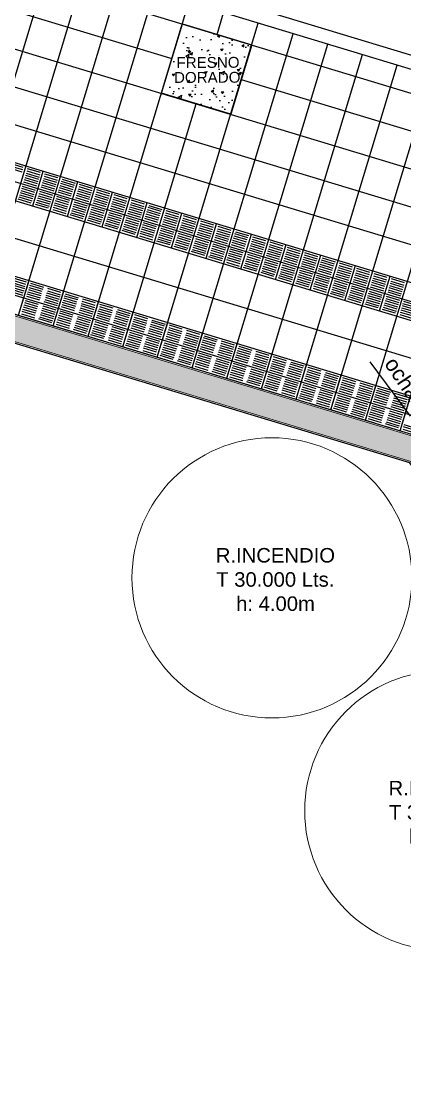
# Model space of a CAD drawing. Header units: inches. Extents: x -309 to 190, y -1585 to -1350.
# Drawn here: x -177.27 to -173.03, y -1391.92 to -1380.19 of the extents above; entities that cross this region are included whole.
import ezdxf
from ezdxf.lldxf.tags import DXFTag

# ---------------------------------------------------------------- set-up
doc = ezdxf.new("R2010")
doc.units = ezdxf.units.IN
doc.header["$MEASUREMENT"] = 0
doc.linetypes.add('CENTER2', pattern=[1.125, 0.75, -0.125, 0.125, -0.125])
doc.linetypes.add('HIDDEN', pattern=[0.375, 0.25, -0.125])
for name, color, linetype in [('02', 9, 'CONTINUOUS'), ('10-TEXTO', 9, 'CONTINUOUS'), ('CIEGOS', 9, 'CONTINUOUS'), ('DET', 9, 'CONTINUOUS'), ('lm', 9, 'HIDDEN'), ('NO VIDENTES', 9, 'CONTINUOUS'), ('PROY', 9, 'HIDDEN2'), ('REVOQUE', 9, 'CONTINUOUS'), ('V2', 9, 'CONTINUOUS')]:
    doc.layers.add(name, color=color, linetype=linetype)
doc.layers.add('cota', color=9, linetype='CONTINUOUS', lineweight=9)
doc.layers.add('MURO 27', color=9, linetype='CONTINUOUS', lineweight=9)
doc.styles.add('ROMANS', font='arial.ttf')
doc.styles.get("Standard").update_dxf_attribs({"font": 'arial.ttf'})
tags = doc.linetypes.add('HIDDEN2', pattern=[0.1875, 0.125, -0.0625]).pattern_tags.tags
tags[6:7] = [DXFTag(74, 4), DXFTag(75, 0), DXFTag(340, '0'), DXFTag(46, 1.0), DXFTag(50, 0.0), DXFTag(44, 0.0), DXFTag(45, 0.0)]
tags[4:5] = [DXFTag(74, 4), DXFTag(75, 0), DXFTag(340, '0'), DXFTag(46, 1.0), DXFTag(50, 0.0), DXFTag(44, 0.0), DXFTag(45, 0.0)]

msp = doc.modelspace()

# ---------------------------------------------------------------- hatches: boundary and pattern name
at = {"layer": 'MURO 27'}
h = msp.add_hatch(color=256, dxfattribs=at)
h.paths.add_polyline_path([(-181.102, -1382.589), (-172.966, -1385.05), (-169.022, -1390.365), (-169.022, -1399.02), (-168.752, -1399.02), (-168.752, -1390.275), (-172.803, -1384.817), (-181.289, -1382.251), (-181.372, -1382.525), (-181.372, -1384.842), (-184.212, -1384.842), (-184.212, -1385.112), (-181.102, -1385.112)])
h.paths.add_polyline_path([(-168.752, -1404.06), (-169.022, -1404.06), (-169.022, -1412.648), (-169.022, -1414.984), (-169.022, -1415.048), (-173.092, -1419.118), (-176.512, -1419.118), (-176.512, -1419.388), (-172.98, -1419.388), (-168.752, -1415.16)])
at = {"layer": 'PROY'}
h = msp.add_hatch(dxfattribs=at)
h.set_pattern_fill('AR-CONC', color=256, scale=0.04, angle=-16.8267, style=0)
h.set_pattern_definition([(33.17326, (-80.37475, -1600.00512), (0.26735397, -0.10707874), [0.03, -0.33]), (338.17326, (-80.37475, -1600.00512), (0.03397317, 0.30406087), [0.024, -0.264]), (83.6247, (-80.35247, -1600.01405), (0.30132713, 0.19698213), [0.02549608, -0.28045684]), (29.35746, (-80.3516, -1599.92855), (0.389453, -0.1869504), [0.045, -0.495]), (79.8089, (-80.31914, -1599.94413), (0.4706522, 0.2647386), [0.0382441, -0.4206855]), (334.35742, (-80.3516, -1599.92855), (0.4706522, 0.2647386), [0.036, -0.396]), (4.17326, (-80.3191, -1599.95927), (0.18192024, -0.22326895), [0.03, -0.33]), (309.17326, (-80.3191, -1599.95927), (0.17712524, 0.2494671), [0.024, -0.264]), (54.6247, (-80.30394, -1599.97788), (0.35904548, 0.02619816), [0.02549608, -0.28045684]), (20.673256, (-80.37475, -1600.00512), (0.04320195, 0.126048325), [0, -0.2608, 0, -0.268, 0, -0.265]), (350.673256, (-80.37475, -1600.00512), (0.14639193, 0.12054871), [0, -0.1528, 0, -0.2548, 0, -0.101]), (310.673256, (-80.46013, -1599.9793), (0.20177496, -0.07044774), [0, -0.1, 0, -0.312, 0, -0.414]), (300.67326, (-80.49842, -1599.96772), (0.234878, -0.0292004), [0, -0.13, 0, -0.2072, 0, -0.294])])
h.paths.add_polyline_path([(-175.489, -1380.223), (-175.721, -1380.988), (-174.955, -1381.22), (-174.723, -1380.454)])

# ---------------------------------------------------------------- linework, layer by layer
at = {"layer": 'CIEGOS'}
for points in [[(-204.005, -1373.688), (-171.821, -1383.422)], [(-204.064, -1374.088), (-172.064, -1383.766)], [(-204.183, -1374.888), (-172.548, -1384.455)]]:
    msp.add_lwpolyline(points, dxfattribs=at)
at = {"layer": 'cota'}
for centre in [(-174.501, -1386.334), (-172.594, -1388.903)]:
    msp.add_circle(centre, 1.545, dxfattribs=at)
at = {"layer": 'DET'}
for points in [[(-203.709, -1371.688), (-170.609, -1381.699)], [(-203.828, -1372.488), (-171.094, -1382.388)], [(-203.888, -1372.888), (-171.336, -1382.733)], [(-203.946, -1373.288), (-171.579, -1383.077)], [(-204.035, -1373.888), (-171.942, -1383.594)], [(-204.124, -1374.488), (-172.306, -1384.111)], [(-204.212, -1375.088), (-172.68, -1384.624)], [(-179.817, -1379.332), (-175.605, -1380.606)], [(-178.063, -1383.205), (-176.948, -1379.52)], [(-177.68, -1383.321), (-176.565, -1379.636)], [(-177.297, -1383.437), (-176.183, -1379.752)], [(-176.914, -1383.553), (-175.8, -1379.868)], [(-176.531, -1383.669), (-175.417, -1379.983)], [(-175.106, -1380.339), (-175.034, -1380.099)], [(-175.766, -1383.9), (-174.651, -1380.215)], [(-175.383, -1384.016), (-174.268, -1380.331)], [(-175, -1384.132), (-173.885, -1380.447)], [(-174.617, -1384.248), (-173.502, -1380.562)], [(-174.234, -1384.363), (-173.12, -1380.678)], [(-174.839, -1380.837), (-170.852, -1382.043)], [(-173.851, -1384.479), (-172.737, -1380.794)], [(-173.468, -1384.595), (-172.354, -1380.91)], [(-173.085, -1384.711), (-171.971, -1381.026)], [(-176.148, -1383.784), (-175.338, -1381.104)], [(-177.141, -1382.23), (-177.025, -1381.848)], [(-176.758, -1382.346), (-176.643, -1381.963)], [(-176.375, -1382.462), (-176.26, -1382.079)], [(-175.993, -1382.578), (-175.877, -1382.195)], [(-175.61, -1382.694), (-175.494, -1382.311)], [(-175.227, -1382.809), (-175.111, -1382.427)], [(-174.844, -1382.925), (-174.728, -1382.542)], [(-174.461, -1383.041), (-174.345, -1382.658)], [(-174.078, -1383.157), (-173.962, -1382.774)], [(-173.695, -1383.273), (-173.58, -1382.89)], [(-177.297, -1383.437), (-177.181, -1383.054)], [(-173.312, -1383.388), (-173.197, -1383.006)], [(-176.914, -1383.553), (-176.798, -1383.17)], [(-176.531, -1383.669), (-176.416, -1383.286)], [(-176.148, -1383.784), (-176.033, -1383.401)], [(-175.766, -1383.9), (-175.65, -1383.517)], [(-175.383, -1384.016), (-175.267, -1383.633)], [(-175, -1384.132), (-174.884, -1383.749)], [(-174.617, -1384.248), (-174.501, -1383.865)], [(-174.234, -1384.363), (-174.118, -1383.98)], [(-173.851, -1384.479), (-173.735, -1384.096)], [(-173.468, -1384.595), (-173.353, -1384.212)], [(-173.085, -1384.711), (-172.97, -1384.328)]]:
    msp.add_lwpolyline(points, dxfattribs=at)
at = {"layer": 'lm', "linetype": 'CENTER2'}
for points in [[(-206.391, -1374.638), (-171.237, -1385.27)], [(-173.421, -1383.95), (-168.013, -1391.238)], [(-173.421, -1383.95), (-168.013, -1391.238)]]:
    msp.add_lwpolyline(points, dxfattribs=at)
at = {"layer": 'MURO 27'}
msp.add_lwpolyline([(-184.212, -1384.842), (-181.372, -1384.842), (-181.372, -1382.525), (-181.289, -1382.251), (-172.803, -1384.817), (-168.752, -1390.275), (-168.752, -1399.02), (-169.022, -1399.02), (-169.022, -1390.365), (-172.966, -1385.05), (-181.102, -1382.589), (-181.102, -1385.112), (-184.212, -1385.112)], dxfattribs=at)
at = {"layer": 'NO VIDENTES'}
for p, q in [((-177.399, -1381.787), (-177.255, -1381.83)), ((-177.248, -1381.806), (-177.392, -1381.763)), ((-177.406, -1381.811), (-177.262, -1381.854)), ((-177.222, -1381.893), (-177.078, -1381.936)), ((-177.215, -1381.869), (-177.071, -1381.912)), ((-177.207, -1381.845), (-177.064, -1381.888)), ((-177.057, -1381.864), (-177.2, -1381.821)), ((-177.016, -1381.903), (-176.872, -1381.946)), ((-176.865, -1381.922), (-177.009, -1381.879)), ((-177.258, -1382.012), (-177.114, -1382.056)), ((-177.244, -1381.964), (-177.1, -1382.008)), ((-177.236, -1381.941), (-177.093, -1381.984)), ((-177.229, -1381.917), (-177.085, -1381.96)), ((-177.052, -1382.022), (-176.909, -1382.066)), ((-177.045, -1381.998), (-176.901, -1382.042)), ((-177.038, -1381.974), (-176.894, -1382.018)), ((-177.03, -1381.951), (-176.887, -1381.994)), ((-177.023, -1381.927), (-176.88, -1381.97)), ((-176.695, -1382.052), (-176.839, -1382.008)), ((-176.688, -1382.028), (-176.832, -1381.985)), ((-176.681, -1382.004), (-176.824, -1381.961)), ((-176.817, -1381.937), (-176.674, -1381.98)), ((-176.633, -1382.018), (-176.489, -1382.062)), ((-176.482, -1382.038), (-176.626, -1381.995)), ((-177.294, -1382.132), (-177.151, -1382.175)), ((-177.287, -1382.108), (-177.143, -1382.151)), ((-177.28, -1382.084), (-177.136, -1382.128)), ((-177.272, -1382.06), (-177.129, -1382.104)), ((-177.265, -1382.036), (-177.122, -1382.08)), ((-177.081, -1382.118), (-176.937, -1382.161)), ((-177.074, -1382.094), (-176.93, -1382.138)), ((-177.067, -1382.07), (-176.923, -1382.114)), ((-176.732, -1382.172), (-176.875, -1382.128)), ((-176.717, -1382.124), (-176.861, -1382.08)), ((-176.71, -1382.1), (-176.853, -1382.056)), ((-176.703, -1382.076), (-176.846, -1382.032)), ((-176.669, -1382.138), (-176.526, -1382.182)), ((-176.662, -1382.114), (-176.518, -1382.158)), ((-176.655, -1382.09), (-176.511, -1382.134)), ((-176.648, -1382.066), (-176.504, -1382.11)), ((-176.64, -1382.042), (-176.497, -1382.086)), ((-176.456, -1382.124), (-176.313, -1382.168)), ((-176.449, -1382.1), (-176.305, -1382.144)), ((-176.442, -1382.076), (-176.298, -1382.12)), ((-176.291, -1382.096), (-176.434, -1382.052)), ((-176.25, -1382.134), (-176.107, -1382.178)), ((-176.099, -1382.154), (-176.243, -1382.11)), ((-177.158, -1382.199), (-177.301, -1382.156)), ((-176.966, -1382.257), (-177.11, -1382.214)), ((-177.103, -1382.19), (-176.959, -1382.233)), ((-177.096, -1382.166), (-176.952, -1382.209)), ((-177.088, -1382.142), (-176.945, -1382.185)), ((-176.768, -1382.291), (-176.911, -1382.248)), ((-176.761, -1382.267), (-176.904, -1382.224)), ((-176.753, -1382.243), (-176.897, -1382.2)), ((-176.746, -1382.219), (-176.89, -1382.176)), ((-176.739, -1382.195), (-176.882, -1382.152)), ((-176.705, -1382.258), (-176.562, -1382.301)), ((-176.698, -1382.234), (-176.555, -1382.277)), ((-176.691, -1382.21), (-176.547, -1382.253)), ((-176.684, -1382.186), (-176.54, -1382.229)), ((-176.492, -1382.244), (-176.349, -1382.287)), ((-176.478, -1382.196), (-176.334, -1382.239)), ((-176.471, -1382.172), (-176.327, -1382.216)), ((-176.463, -1382.148), (-176.32, -1382.192)), ((-176.286, -1382.254), (-176.143, -1382.297)), ((-176.279, -1382.23), (-176.136, -1382.273)), ((-176.272, -1382.206), (-176.128, -1382.249)), ((-176.265, -1382.182), (-176.121, -1382.226)), ((-176.257, -1382.158), (-176.114, -1382.202)), ((-176.073, -1382.24), (-175.93, -1382.283)), ((-176.066, -1382.216), (-175.922, -1382.26)), ((-176.059, -1382.192), (-175.915, -1382.236)), ((-175.908, -1382.212), (-176.051, -1382.168)), ((-175.724, -1382.293), (-175.867, -1382.25)), ((-175.86, -1382.226), (-175.716, -1382.27)), ((-176.919, -1382.272), (-176.775, -1382.315)), ((-176.584, -1382.373), (-176.727, -1382.33)), ((-176.72, -1382.306), (-176.576, -1382.349)), ((-176.713, -1382.282), (-176.569, -1382.325)), ((-176.528, -1382.364), (-176.385, -1382.407)), ((-176.521, -1382.34), (-176.378, -1382.383)), ((-176.514, -1382.316), (-176.37, -1382.359)), ((-176.507, -1382.292), (-176.363, -1382.335)), ((-176.5, -1382.268), (-176.356, -1382.311)), ((-176.323, -1382.374), (-176.179, -1382.417)), ((-176.315, -1382.35), (-176.172, -1382.393)), ((-176.308, -1382.326), (-176.164, -1382.369)), ((-176.301, -1382.302), (-176.157, -1382.345)), ((-176.109, -1382.36), (-175.966, -1382.403)), ((-176.095, -1382.312), (-175.951, -1382.355)), ((-176.088, -1382.288), (-175.944, -1382.331)), ((-176.08, -1382.264), (-175.937, -1382.307)), ((-175.76, -1382.413), (-175.903, -1382.37)), ((-175.753, -1382.389), (-175.896, -1382.346)), ((-175.745, -1382.365), (-175.889, -1382.322)), ((-175.738, -1382.341), (-175.882, -1382.298)), ((-175.731, -1382.317), (-175.875, -1382.274)), ((-175.69, -1382.356), (-175.547, -1382.399)), ((-175.683, -1382.332), (-175.54, -1382.375)), ((-175.676, -1382.308), (-175.532, -1382.351)), ((-175.525, -1382.327), (-175.669, -1382.284)), ((-175.484, -1382.366), (-175.341, -1382.409)), ((-175.334, -1382.385), (-175.477, -1382.342)), ((-176.392, -1382.431), (-176.536, -1382.387)), ((-176.201, -1382.489), (-176.344, -1382.445)), ((-176.337, -1382.421), (-176.193, -1382.465)), ((-176.33, -1382.397), (-176.186, -1382.441)), ((-176.146, -1382.479), (-176.002, -1382.523)), ((-176.138, -1382.455), (-175.995, -1382.499)), ((-176.131, -1382.431), (-175.988, -1382.475)), ((-176.124, -1382.408), (-175.98, -1382.451)), ((-176.117, -1382.384), (-175.973, -1382.427)), ((-175.796, -1382.533), (-175.94, -1382.489)), ((-175.789, -1382.509), (-175.932, -1382.465)), ((-175.782, -1382.485), (-175.925, -1382.441)), ((-175.774, -1382.461), (-175.918, -1382.418)), ((-175.727, -1382.475), (-175.583, -1382.519)), ((-175.712, -1382.428), (-175.568, -1382.471)), ((-175.705, -1382.404), (-175.561, -1382.447)), ((-175.698, -1382.38), (-175.554, -1382.423)), ((-175.521, -1382.485), (-175.377, -1382.529)), ((-175.513, -1382.462), (-175.37, -1382.505)), ((-175.506, -1382.438), (-175.363, -1382.481)), ((-175.499, -1382.414), (-175.355, -1382.457)), ((-175.492, -1382.39), (-175.348, -1382.433)), ((-175.307, -1382.472), (-175.164, -1382.515)), ((-175.3, -1382.448), (-175.157, -1382.491)), ((-175.293, -1382.424), (-175.149, -1382.467)), ((-175.142, -1382.443), (-175.286, -1382.4)), ((-175.102, -1382.482), (-174.958, -1382.525)), ((-174.951, -1382.501), (-175.094, -1382.458)), ((-176.009, -1382.547), (-176.153, -1382.503)), ((-175.961, -1382.561), (-175.818, -1382.605)), ((-175.811, -1382.581), (-175.954, -1382.537)), ((-175.803, -1382.557), (-175.947, -1382.513)), ((-175.763, -1382.595), (-175.619, -1382.639)), ((-175.755, -1382.571), (-175.612, -1382.615)), ((-175.748, -1382.547), (-175.605, -1382.591)), ((-175.741, -1382.523), (-175.597, -1382.567)), ((-175.734, -1382.499), (-175.59, -1382.543)), ((-175.557, -1382.605), (-175.413, -1382.649)), ((-175.55, -1382.581), (-175.406, -1382.625)), ((-175.542, -1382.557), (-175.399, -1382.601)), ((-175.535, -1382.533), (-175.392, -1382.577)), ((-175.344, -1382.591), (-175.2, -1382.635)), ((-175.329, -1382.543), (-175.186, -1382.587)), ((-175.322, -1382.519), (-175.178, -1382.563)), ((-175.315, -1382.496), (-175.171, -1382.539)), ((-175.138, -1382.601), (-174.994, -1382.645)), ((-175.13, -1382.577), (-174.987, -1382.621)), ((-175.123, -1382.553), (-174.98, -1382.597)), ((-175.116, -1382.53), (-174.972, -1382.573)), ((-175.109, -1382.506), (-174.965, -1382.549)), ((-174.781, -1382.631), (-174.925, -1382.587)), ((-174.774, -1382.607), (-174.917, -1382.563)), ((-174.767, -1382.583), (-174.91, -1382.54)), ((-174.903, -1382.516), (-174.759, -1382.559)), ((-174.719, -1382.597), (-174.575, -1382.641)), ((-174.568, -1382.617), (-174.711, -1382.574)), ((-175.626, -1382.662), (-175.77, -1382.619)), ((-175.435, -1382.72), (-175.579, -1382.677)), ((-175.571, -1382.653), (-175.428, -1382.696)), ((-175.564, -1382.629), (-175.42, -1382.672)), ((-175.38, -1382.711), (-175.236, -1382.754)), ((-175.373, -1382.687), (-175.229, -1382.73)), ((-175.365, -1382.663), (-175.222, -1382.706)), ((-175.358, -1382.639), (-175.215, -1382.683)), ((-175.351, -1382.615), (-175.207, -1382.659)), ((-175.174, -1382.721), (-175.03, -1382.764)), ((-175.167, -1382.697), (-175.023, -1382.74)), ((-175.159, -1382.673), (-175.016, -1382.717)), ((-175.152, -1382.649), (-175.009, -1382.693)), ((-174.817, -1382.75), (-174.961, -1382.707)), ((-174.803, -1382.703), (-174.946, -1382.659)), ((-174.795, -1382.679), (-174.939, -1382.635)), ((-174.788, -1382.655), (-174.932, -1382.611)), ((-174.755, -1382.717), (-174.611, -1382.761)), ((-174.748, -1382.693), (-174.604, -1382.737)), ((-174.74, -1382.669), (-174.597, -1382.713)), ((-174.733, -1382.645), (-174.59, -1382.689)), ((-174.726, -1382.621), (-174.582, -1382.665)), ((-174.549, -1382.727), (-174.405, -1382.771)), ((-174.542, -1382.703), (-174.398, -1382.747)), ((-174.534, -1382.679), (-174.391, -1382.723)), ((-174.527, -1382.655), (-174.384, -1382.699)), ((-174.376, -1382.675), (-174.52, -1382.631)), ((-174.336, -1382.713), (-174.192, -1382.757)), ((-174.185, -1382.733), (-174.329, -1382.689)), ((-175.243, -1382.778), (-175.387, -1382.735)), ((-175.052, -1382.836), (-175.196, -1382.793)), ((-175.188, -1382.769), (-175.045, -1382.812)), ((-175.181, -1382.745), (-175.038, -1382.788)), ((-174.853, -1382.87), (-174.997, -1382.827)), ((-174.846, -1382.846), (-174.99, -1382.803)), ((-174.839, -1382.822), (-174.982, -1382.779)), ((-174.832, -1382.798), (-174.975, -1382.755)), ((-174.824, -1382.774), (-174.968, -1382.731)), ((-174.791, -1382.837), (-174.647, -1382.88)), ((-174.784, -1382.813), (-174.64, -1382.856)), ((-174.777, -1382.789), (-174.633, -1382.832)), ((-174.769, -1382.765), (-174.626, -1382.808)), ((-174.578, -1382.823), (-174.434, -1382.866)), ((-174.563, -1382.775), (-174.42, -1382.818)), ((-174.556, -1382.751), (-174.413, -1382.794)), ((-174.372, -1382.833), (-174.228, -1382.876)), ((-174.365, -1382.809), (-174.221, -1382.852)), ((-174.358, -1382.785), (-174.214, -1382.828)), ((-174.35, -1382.761), (-174.207, -1382.805)), ((-174.343, -1382.737), (-174.199, -1382.781)), ((-174.166, -1382.843), (-174.022, -1382.886)), ((-174.159, -1382.819), (-174.015, -1382.862)), ((-174.152, -1382.795), (-174.008, -1382.838)), ((-174.144, -1382.771), (-174.001, -1382.815)), ((-173.994, -1382.791), (-174.137, -1382.747)), ((-173.809, -1382.872), (-173.953, -1382.829)), ((-173.946, -1382.805), (-173.802, -1382.849)), ((-175.004, -1382.851), (-174.861, -1382.894)), ((-174.669, -1382.952), (-174.813, -1382.909)), ((-174.806, -1382.885), (-174.662, -1382.928)), ((-174.798, -1382.861), (-174.655, -1382.904)), ((-174.614, -1382.942), (-174.471, -1382.986)), ((-174.607, -1382.919), (-174.463, -1382.962)), ((-174.6, -1382.895), (-174.456, -1382.938)), ((-174.592, -1382.871), (-174.449, -1382.914)), ((-174.585, -1382.847), (-174.442, -1382.89)), ((-174.408, -1382.953), (-174.265, -1382.996)), ((-174.401, -1382.929), (-174.257, -1382.972)), ((-174.394, -1382.905), (-174.25, -1382.948)), ((-174.386, -1382.881), (-174.243, -1382.924)), ((-174.195, -1382.939), (-174.051, -1382.982)), ((-174.181, -1382.891), (-174.037, -1382.934)), ((-174.173, -1382.867), (-174.03, -1382.91)), ((-173.846, -1382.992), (-173.989, -1382.949)), ((-173.838, -1382.968), (-173.982, -1382.925)), ((-173.831, -1382.944), (-173.975, -1382.901)), ((-173.824, -1382.92), (-173.967, -1382.877)), ((-173.817, -1382.896), (-173.96, -1382.853)), ((-173.783, -1382.959), (-173.64, -1383.002)), ((-173.776, -1382.935), (-173.632, -1382.978)), ((-173.769, -1382.911), (-173.625, -1382.954)), ((-173.761, -1382.887), (-173.618, -1382.93)), ((-173.611, -1382.906), (-173.754, -1382.863)), ((-173.57, -1382.945), (-173.426, -1382.988)), ((-173.419, -1382.964), (-173.563, -1382.921)), ((-177.371, -1383.075), (-177.227, -1383.119)), ((-177.363, -1383.051), (-177.22, -1383.095)), ((-177.212, -1383.071), (-177.356, -1383.027)), ((-174.478, -1383.01), (-174.621, -1382.966)), ((-174.286, -1383.068), (-174.43, -1383.024)), ((-174.423, -1383), (-174.279, -1383.044)), ((-174.415, -1382.976), (-174.272, -1383.02)), ((-174.231, -1383.058), (-174.088, -1383.102)), ((-174.224, -1383.034), (-174.08, -1383.078)), ((-174.217, -1383.01), (-174.073, -1383.054)), ((-174.209, -1382.986), (-174.066, -1383.03)), ((-174.202, -1382.963), (-174.059, -1383.006)), ((-173.882, -1383.112), (-174.025, -1383.068)), ((-173.874, -1383.088), (-174.018, -1383.044)), ((-173.867, -1383.064), (-174.011, -1383.02)), ((-173.86, -1383.04), (-174.004, -1382.997)), ((-173.819, -1383.078), (-173.676, -1383.122)), ((-173.812, -1383.054), (-173.669, -1383.098)), ((-173.798, -1383.007), (-173.654, -1383.05)), ((-173.79, -1382.983), (-173.647, -1383.026)), ((-173.606, -1383.064), (-173.463, -1383.108)), ((-173.599, -1383.041), (-173.455, -1383.084)), ((-173.592, -1383.017), (-173.448, -1383.06)), ((-173.585, -1382.993), (-173.441, -1383.036)), ((-173.577, -1382.969), (-173.434, -1383.012)), ((-173.4, -1383.074), (-173.257, -1383.118)), ((-173.393, -1383.051), (-173.25, -1383.094)), ((-173.386, -1383.027), (-173.242, -1383.07)), ((-173.379, -1383.003), (-173.235, -1383.046)), ((-173.228, -1383.022), (-173.371, -1382.979)), ((-173.187, -1383.061), (-173.044, -1383.104)), ((-173.036, -1383.08), (-173.18, -1383.037)), ((-177.399, -1383.171), (-177.256, -1383.214)), ((-177.392, -1383.147), (-177.249, -1383.19)), ((-177.385, -1383.123), (-177.241, -1383.167)), ((-177.378, -1383.099), (-177.234, -1383.143)), ((-177.05, -1383.224), (-177.194, -1383.181)), ((-177.043, -1383.2), (-177.186, -1383.157)), ((-177.036, -1383.177), (-177.179, -1383.133)), ((-177.028, -1383.153), (-177.172, -1383.109)), ((-177.165, -1383.085), (-177.021, -1383.129)), ((-176.988, -1383.191), (-176.844, -1383.234)), ((-176.98, -1383.167), (-176.837, -1383.211)), ((-176.83, -1383.187), (-176.973, -1383.143)), ((-174.095, -1383.126), (-174.238, -1383.082)), ((-174.047, -1383.14), (-173.903, -1383.184)), ((-173.896, -1383.16), (-174.04, -1383.116)), ((-173.889, -1383.136), (-174.033, -1383.092)), ((-173.848, -1383.174), (-173.705, -1383.217)), ((-173.841, -1383.15), (-173.698, -1383.194)), ((-173.834, -1383.126), (-173.69, -1383.17)), ((-173.827, -1383.102), (-173.683, -1383.146)), ((-173.642, -1383.184), (-173.499, -1383.228)), ((-173.635, -1383.16), (-173.492, -1383.204)), ((-173.628, -1383.136), (-173.484, -1383.18)), ((-173.621, -1383.112), (-173.477, -1383.156)), ((-173.437, -1383.194), (-173.293, -1383.238)), ((-173.429, -1383.17), (-173.286, -1383.214)), ((-173.415, -1383.122), (-173.271, -1383.166)), ((-173.408, -1383.098), (-173.264, -1383.142)), ((-173.223, -1383.18), (-173.08, -1383.224)), ((-173.216, -1383.156), (-173.073, -1383.2)), ((-173.209, -1383.132), (-173.065, -1383.176)), ((-173.202, -1383.108), (-173.058, -1383.152)), ((-173.194, -1383.085), (-173.051, -1383.128)), ((-177.086, -1383.344), (-177.23, -1383.301)), ((-177.079, -1383.32), (-177.223, -1383.277)), ((-177.064, -1383.272), (-177.208, -1383.229)), ((-177.057, -1383.248), (-177.201, -1383.205)), ((-177.017, -1383.287), (-176.873, -1383.33)), ((-177.009, -1383.263), (-176.866, -1383.306)), ((-177.002, -1383.239), (-176.859, -1383.282)), ((-176.995, -1383.215), (-176.851, -1383.258)), ((-176.667, -1383.34), (-176.811, -1383.297)), ((-176.66, -1383.316), (-176.803, -1383.273)), ((-176.653, -1383.292), (-176.796, -1383.249)), ((-176.645, -1383.268), (-176.789, -1383.225)), ((-176.782, -1383.201), (-176.638, -1383.244)), ((-176.605, -1383.307), (-176.461, -1383.35)), ((-176.598, -1383.283), (-176.454, -1383.326)), ((-176.447, -1383.302), (-176.59, -1383.259)), ((-173.712, -1383.241), (-173.856, -1383.198)), ((-173.521, -1383.299), (-173.664, -1383.256)), ((-173.657, -1383.232), (-173.513, -1383.275)), ((-173.65, -1383.208), (-173.506, -1383.251)), ((-173.465, -1383.29), (-173.322, -1383.333)), ((-173.458, -1383.266), (-173.315, -1383.309)), ((-173.451, -1383.242), (-173.307, -1383.285)), ((-173.444, -1383.218), (-173.3, -1383.261)), ((-173.26, -1383.3), (-173.116, -1383.343)), ((-173.252, -1383.276), (-173.109, -1383.319)), ((-173.245, -1383.252), (-173.101, -1383.295)), ((-173.238, -1383.228), (-173.094, -1383.272)), ((-172.91, -1383.353), (-173.054, -1383.31)), ((-172.903, -1383.329), (-173.046, -1383.286)), ((-177.266, -1383.42), (-177.122, -1383.464)), ((-177.115, -1383.44), (-177.259, -1383.396)), ((-177.108, -1383.416), (-177.251, -1383.372)), ((-177.101, -1383.392), (-177.244, -1383.348)), ((-177.093, -1383.368), (-177.237, -1383.325)), ((-177.06, -1383.43), (-176.916, -1383.474)), ((-177.053, -1383.406), (-176.909, -1383.45)), ((-177.046, -1383.382), (-176.902, -1383.426)), ((-177.038, -1383.359), (-176.895, -1383.402)), ((-177.031, -1383.335), (-176.887, -1383.378)), ((-176.703, -1383.46), (-176.847, -1383.416)), ((-176.696, -1383.436), (-176.84, -1383.393)), ((-176.682, -1383.388), (-176.825, -1383.345)), ((-176.674, -1383.364), (-176.818, -1383.321)), ((-176.634, -1383.403), (-176.49, -1383.446)), ((-176.626, -1383.379), (-176.483, -1383.422)), ((-176.619, -1383.355), (-176.476, -1383.398)), ((-176.612, -1383.331), (-176.468, -1383.374)), ((-176.428, -1383.413), (-176.284, -1383.456)), ((-176.421, -1383.389), (-176.277, -1383.432)), ((-176.413, -1383.365), (-176.27, -1383.408)), ((-176.406, -1383.341), (-176.263, -1383.384)), ((-176.255, -1383.36), (-176.399, -1383.317)), ((-176.078, -1383.466), (-176.222, -1383.423)), ((-176.071, -1383.442), (-176.215, -1383.399)), ((-176.207, -1383.375), (-176.064, -1383.418)), ((-173.329, -1383.357), (-173.473, -1383.314)), ((-173.138, -1383.415), (-173.281, -1383.372)), ((-173.274, -1383.348), (-173.13, -1383.391)), ((-173.267, -1383.324), (-173.123, -1383.367)), ((-173.09, -1383.43), (-172.946, -1383.473)), ((-172.939, -1383.449), (-173.083, -1383.406)), ((-172.932, -1383.425), (-173.075, -1383.382)), ((-172.925, -1383.401), (-173.068, -1383.358)), ((-172.917, -1383.377), (-173.061, -1383.334)), ((-176.931, -1383.522), (-177.074, -1383.478)), ((-177.067, -1383.454), (-176.924, -1383.498)), ((-176.883, -1383.536), (-176.739, -1383.58)), ((-176.732, -1383.556), (-176.876, -1383.512)), ((-176.725, -1383.532), (-176.869, -1383.488)), ((-176.718, -1383.508), (-176.861, -1383.464)), ((-176.711, -1383.484), (-176.854, -1383.44)), ((-176.677, -1383.546), (-176.534, -1383.59)), ((-176.67, -1383.522), (-176.526, -1383.566)), ((-176.663, -1383.498), (-176.519, -1383.542)), ((-176.655, -1383.474), (-176.512, -1383.518)), ((-176.648, -1383.45), (-176.505, -1383.494)), ((-176.464, -1383.532), (-176.32, -1383.576)), ((-176.457, -1383.508), (-176.313, -1383.552)), ((-176.442, -1383.46), (-176.299, -1383.504)), ((-176.435, -1383.437), (-176.291, -1383.48)), ((-176.107, -1383.562), (-176.251, -1383.518)), ((-176.1, -1383.538), (-176.244, -1383.494)), ((-176.093, -1383.514), (-176.236, -1383.47)), ((-176.086, -1383.49), (-176.229, -1383.447)), ((-176.045, -1383.528), (-175.901, -1383.572)), ((-176.038, -1383.504), (-175.894, -1383.548)), ((-176.03, -1383.481), (-175.887, -1383.524)), ((-176.023, -1383.457), (-175.88, -1383.5)), ((-175.872, -1383.476), (-176.016, -1383.433)), ((-175.695, -1383.582), (-175.839, -1383.538)), ((-175.688, -1383.558), (-175.832, -1383.514)), ((-175.825, -1383.491), (-175.681, -1383.534)), ((-176.548, -1383.637), (-176.692, -1383.594)), ((-176.684, -1383.57), (-176.541, -1383.613)), ((-176.357, -1383.695), (-176.5, -1383.652)), ((-176.493, -1383.628), (-176.349, -1383.671)), ((-176.486, -1383.604), (-176.342, -1383.647)), ((-176.478, -1383.58), (-176.335, -1383.624)), ((-176.471, -1383.556), (-176.328, -1383.6)), ((-176.151, -1383.705), (-176.294, -1383.662)), ((-176.143, -1383.681), (-176.287, -1383.638)), ((-176.136, -1383.657), (-176.28, -1383.614)), ((-176.129, -1383.634), (-176.273, -1383.59)), ((-176.122, -1383.61), (-176.265, -1383.566)), ((-176.081, -1383.648), (-175.938, -1383.691)), ((-176.074, -1383.624), (-175.93, -1383.668)), ((-176.059, -1383.576), (-175.916, -1383.62)), ((-176.052, -1383.552), (-175.909, -1383.596)), ((-175.724, -1383.678), (-175.868, -1383.634)), ((-175.717, -1383.654), (-175.861, -1383.61)), ((-175.71, -1383.63), (-175.854, -1383.586)), ((-175.703, -1383.606), (-175.846, -1383.562)), ((-175.662, -1383.644), (-175.518, -1383.688)), ((-175.655, -1383.62), (-175.511, -1383.664)), ((-175.648, -1383.596), (-175.504, -1383.64)), ((-175.64, -1383.572), (-175.497, -1383.616)), ((-175.49, -1383.592), (-175.633, -1383.548)), ((-175.456, -1383.654), (-175.313, -1383.698)), ((-175.449, -1383.63), (-175.305, -1383.674)), ((-175.298, -1383.65), (-175.442, -1383.606)), ((-175.25, -1383.664), (-175.107, -1383.708)), ((-176.309, -1383.71), (-176.165, -1383.753)), ((-176.158, -1383.729), (-176.302, -1383.686)), ((-175.974, -1383.811), (-176.117, -1383.768)), ((-176.11, -1383.744), (-175.966, -1383.787)), ((-176.103, -1383.72), (-175.959, -1383.763)), ((-176.096, -1383.696), (-175.952, -1383.739)), ((-176.088, -1383.672), (-175.945, -1383.715)), ((-175.768, -1383.821), (-175.911, -1383.778)), ((-175.761, -1383.797), (-175.904, -1383.754)), ((-175.753, -1383.773), (-175.897, -1383.73)), ((-175.746, -1383.749), (-175.89, -1383.706)), ((-175.739, -1383.725), (-175.882, -1383.682)), ((-175.698, -1383.764), (-175.555, -1383.807)), ((-175.691, -1383.74), (-175.547, -1383.783)), ((-175.677, -1383.692), (-175.533, -1383.735)), ((-175.669, -1383.668), (-175.526, -1383.712)), ((-175.485, -1383.75), (-175.342, -1383.793)), ((-175.478, -1383.726), (-175.334, -1383.769)), ((-175.471, -1383.702), (-175.327, -1383.745)), ((-175.463, -1383.678), (-175.32, -1383.722)), ((-175.136, -1383.803), (-175.279, -1383.76)), ((-175.128, -1383.779), (-175.272, -1383.736)), ((-175.121, -1383.756), (-175.265, -1383.712)), ((-175.114, -1383.732), (-175.257, -1383.688)), ((-175.073, -1383.77), (-174.93, -1383.813)), ((-175.066, -1383.746), (-174.922, -1383.789)), ((-174.915, -1383.766), (-175.059, -1383.722)), ((-174.867, -1383.78), (-174.724, -1383.823)), ((-175.926, -1383.826), (-175.782, -1383.869)), ((-175.775, -1383.845), (-175.919, -1383.802)), ((-175.591, -1383.927), (-175.734, -1383.883)), ((-175.727, -1383.86), (-175.584, -1383.903)), ((-175.72, -1383.836), (-175.576, -1383.879)), ((-175.713, -1383.812), (-175.569, -1383.855)), ((-175.705, -1383.788), (-175.562, -1383.831)), ((-175.529, -1383.893), (-175.385, -1383.937)), ((-175.521, -1383.87), (-175.378, -1383.913)), ((-175.514, -1383.846), (-175.37, -1383.889)), ((-175.507, -1383.822), (-175.363, -1383.865)), ((-175.5, -1383.798), (-175.356, -1383.841)), ((-175.172, -1383.923), (-175.315, -1383.88)), ((-175.165, -1383.899), (-175.308, -1383.856)), ((-175.15, -1383.851), (-175.294, -1383.808)), ((-175.143, -1383.827), (-175.286, -1383.784)), ((-175.102, -1383.866), (-174.959, -1383.909)), ((-175.095, -1383.842), (-174.951, -1383.885)), ((-175.088, -1383.818), (-174.944, -1383.861)), ((-175.081, -1383.794), (-174.937, -1383.837)), ((-174.76, -1383.943), (-174.904, -1383.9)), ((-174.753, -1383.919), (-174.896, -1383.876)), ((-174.746, -1383.895), (-174.889, -1383.852)), ((-174.738, -1383.871), (-174.882, -1383.828)), ((-174.731, -1383.847), (-174.875, -1383.804)), ((-174.69, -1383.886), (-174.547, -1383.929)), ((-174.683, -1383.862), (-174.54, -1383.905)), ((-174.532, -1383.881), (-174.676, -1383.838)), ((-174.341, -1383.939), (-174.484, -1383.896)), ((-175.399, -1383.985), (-175.543, -1383.941)), ((-175.536, -1383.917), (-175.392, -1383.961)), ((-175.352, -1383.999), (-175.208, -1384.043)), ((-175.201, -1384.019), (-175.344, -1383.975)), ((-175.194, -1383.995), (-175.337, -1383.951)), ((-175.186, -1383.971), (-175.33, -1383.927)), ((-175.179, -1383.947), (-175.323, -1383.904)), ((-175.146, -1384.009), (-175.002, -1384.053)), ((-175.138, -1383.985), (-174.995, -1384.029)), ((-175.131, -1383.961), (-174.988, -1384.005)), ((-175.124, -1383.937), (-174.98, -1383.981)), ((-175.117, -1383.914), (-174.973, -1383.957)), ((-174.789, -1384.039), (-174.933, -1383.995)), ((-174.782, -1384.015), (-174.925, -1383.971)), ((-174.767, -1383.967), (-174.911, -1383.924)), ((-174.719, -1383.981), (-174.576, -1384.025)), ((-174.712, -1383.958), (-174.569, -1384.001)), ((-174.705, -1383.934), (-174.561, -1383.977)), ((-174.698, -1383.91), (-174.554, -1383.953)), ((-174.521, -1384.015), (-174.377, -1384.059)), ((-174.513, -1383.992), (-174.37, -1384.035)), ((-174.506, -1383.968), (-174.363, -1384.011)), ((-174.499, -1383.944), (-174.355, -1383.987)), ((-174.492, -1383.92), (-174.348, -1383.963)), ((-174.164, -1384.045), (-174.308, -1384.002)), ((-174.157, -1384.021), (-174.3, -1383.978)), ((-174.293, -1383.954), (-174.149, -1383.997)), ((-173.958, -1384.055), (-174.102, -1384.012)), ((-175.017, -1384.101), (-175.16, -1384.057)), ((-175.153, -1384.033), (-175.009, -1384.077)), ((-174.969, -1384.115), (-174.825, -1384.158)), ((-174.818, -1384.135), (-174.961, -1384.091)), ((-174.811, -1384.111), (-174.954, -1384.067)), ((-174.803, -1384.087), (-174.947, -1384.043)), ((-174.796, -1384.063), (-174.94, -1384.019)), ((-174.763, -1384.125), (-174.619, -1384.168)), ((-174.756, -1384.101), (-174.612, -1384.145)), ((-174.748, -1384.077), (-174.605, -1384.121)), ((-174.741, -1384.053), (-174.597, -1384.097)), ((-174.734, -1384.029), (-174.59, -1384.073)), ((-174.55, -1384.111), (-174.406, -1384.155)), ((-174.542, -1384.087), (-174.399, -1384.131)), ((-174.528, -1384.039), (-174.384, -1384.083)), ((-174.193, -1384.141), (-174.336, -1384.097)), ((-174.186, -1384.117), (-174.329, -1384.073)), ((-174.178, -1384.093), (-174.322, -1384.049)), ((-174.171, -1384.069), (-174.315, -1384.025)), ((-174.138, -1384.131), (-173.994, -1384.175)), ((-174.131, -1384.107), (-173.987, -1384.151)), ((-174.123, -1384.083), (-173.98, -1384.127)), ((-174.116, -1384.059), (-173.973, -1384.103)), ((-174.109, -1384.036), (-173.965, -1384.079)), ((-173.781, -1384.161), (-173.925, -1384.117)), ((-173.774, -1384.137), (-173.917, -1384.093)), ((-173.91, -1384.07), (-173.767, -1384.113)), ((-173.575, -1384.171), (-173.719, -1384.127)), ((-174.634, -1384.216), (-174.777, -1384.173)), ((-174.77, -1384.149), (-174.626, -1384.192)), ((-174.442, -1384.274), (-174.586, -1384.231)), ((-174.579, -1384.207), (-174.435, -1384.25)), ((-174.571, -1384.183), (-174.428, -1384.226)), ((-174.564, -1384.159), (-174.421, -1384.202)), ((-174.557, -1384.135), (-174.413, -1384.179)), ((-174.236, -1384.284), (-174.38, -1384.241)), ((-174.229, -1384.26), (-174.373, -1384.217)), ((-174.222, -1384.236), (-174.365, -1384.193)), ((-174.215, -1384.212), (-174.358, -1384.169)), ((-174.207, -1384.189), (-174.351, -1384.145)), ((-174.174, -1384.251), (-174.03, -1384.294)), ((-174.167, -1384.227), (-174.023, -1384.27)), ((-174.16, -1384.203), (-174.016, -1384.246)), ((-174.145, -1384.155), (-174.001, -1384.199)), ((-173.81, -1384.257), (-173.954, -1384.213)), ((-173.803, -1384.233), (-173.946, -1384.189)), ((-173.796, -1384.209), (-173.939, -1384.165)), ((-173.788, -1384.185), (-173.932, -1384.141)), ((-173.755, -1384.247), (-173.611, -1384.29)), ((-173.748, -1384.223), (-173.604, -1384.267)), ((-173.74, -1384.199), (-173.597, -1384.243)), ((-173.733, -1384.175), (-173.59, -1384.219)), ((-173.726, -1384.151), (-173.582, -1384.195)), ((-173.542, -1384.233), (-173.398, -1384.277)), ((-173.535, -1384.209), (-173.391, -1384.253)), ((-173.384, -1384.229), (-173.527, -1384.185)), ((-173.336, -1384.243), (-173.192, -1384.287)), ((-174.394, -1384.289), (-174.251, -1384.332)), ((-174.244, -1384.308), (-174.387, -1384.265)), ((-174.059, -1384.39), (-174.203, -1384.347)), ((-174.196, -1384.323), (-174.052, -1384.366)), ((-174.188, -1384.299), (-174.045, -1384.342)), ((-174.181, -1384.275), (-174.038, -1384.318)), ((-173.853, -1384.4), (-173.997, -1384.357)), ((-173.846, -1384.376), (-173.99, -1384.333)), ((-173.839, -1384.352), (-173.983, -1384.309)), ((-173.832, -1384.328), (-173.975, -1384.285)), ((-173.825, -1384.304), (-173.968, -1384.261)), ((-173.791, -1384.367), (-173.648, -1384.41)), ((-173.784, -1384.343), (-173.64, -1384.386)), ((-173.777, -1384.319), (-173.633, -1384.362)), ((-173.762, -1384.271), (-173.619, -1384.314)), ((-173.571, -1384.329), (-173.427, -1384.372)), ((-173.563, -1384.305), (-173.42, -1384.348)), ((-173.556, -1384.281), (-173.413, -1384.324)), ((-173.549, -1384.257), (-173.405, -1384.301)), ((-173.228, -1384.406), (-173.372, -1384.363)), ((-173.221, -1384.382), (-173.365, -1384.339)), ((-173.214, -1384.358), (-173.358, -1384.315)), ((-173.207, -1384.334), (-173.35, -1384.291)), ((-173.2, -1384.311), (-173.343, -1384.267)), ((-173.159, -1384.349), (-173.015, -1384.392)), ((-173.152, -1384.325), (-173.008, -1384.368)), ((-173.001, -1384.345), (-173.144, -1384.301)), ((-174.012, -1384.405), (-173.868, -1384.448)), ((-173.861, -1384.424), (-174.004, -1384.381)), ((-173.676, -1384.506), (-173.82, -1384.462)), ((-173.813, -1384.438), (-173.669, -1384.482)), ((-173.806, -1384.415), (-173.662, -1384.458)), ((-173.798, -1384.391), (-173.655, -1384.434)), ((-173.614, -1384.472), (-173.471, -1384.516)), ((-173.607, -1384.449), (-173.463, -1384.492)), ((-173.6, -1384.425), (-173.456, -1384.468)), ((-173.592, -1384.401), (-173.449, -1384.444)), ((-173.585, -1384.377), (-173.442, -1384.42)), ((-173.265, -1384.526), (-173.408, -1384.482)), ((-173.257, -1384.502), (-173.401, -1384.459)), ((-173.25, -1384.478), (-173.394, -1384.435)), ((-173.236, -1384.43), (-173.379, -1384.387)), ((-173.188, -1384.445), (-173.044, -1384.488)), ((-173.181, -1384.421), (-173.037, -1384.464)), ((-173.173, -1384.397), (-173.03, -1384.44)), ((-173.166, -1384.373), (-173.023, -1384.416)), ((-173.485, -1384.564), (-173.629, -1384.52)), ((-173.621, -1384.496), (-173.478, -1384.54)), ((-173.437, -1384.578), (-173.294, -1384.622)), ((-173.286, -1384.598), (-173.43, -1384.554)), ((-173.279, -1384.574), (-173.423, -1384.53)), ((-173.272, -1384.55), (-173.415, -1384.506)), ((-173.231, -1384.588), (-173.088, -1384.632)), ((-173.224, -1384.564), (-173.08, -1384.608)), ((-173.217, -1384.54), (-173.073, -1384.584)), ((-173.21, -1384.516), (-173.066, -1384.56)), ((-173.202, -1384.493), (-173.059, -1384.536)), ((-173.102, -1384.68), (-173.246, -1384.636)), ((-173.239, -1384.612), (-173.095, -1384.656)), ((-173.054, -1384.694), (-172.911, -1384.737)), ((-172.904, -1384.713), (-173.047, -1384.67)), ((-172.896, -1384.69), (-173.04, -1384.646))]:
    msp.add_line(p, q, dxfattribs=at)
at = {"layer": 'REVOQUE'}
for points in [[(-184.192, -1384.822), (-181.392, -1384.822), (-181.392, -1382.522), (-181.302, -1382.226), (-172.791, -1384.8), (-168.732, -1390.269), (-168.732, -1399.04), (-169.042, -1399.04), (-169.042, -1397.79)], [(-169.042, -1393.21), (-169.042, -1390.371), (-172.978, -1385.067), (-181.082, -1382.616), (-181.082, -1385.132), (-184.192, -1385.132)]]:
    msp.add_lwpolyline(points, dxfattribs=at)
at = {"layer": 'V2'}
for points in [[(-272.732, -1415.408, 0.414214), (-264.732, -1423.408), (-172.732, -1423.408, 0.414214), (-164.732, -1415.408), (-164.732, -1390.482, 0.330583), (-171.837, -1380.91), (-202.518, -1371.631, 0.073558), (-204.834, -1371.288), (-264.732, -1371.288, 0.414214), (-272.732, -1379.288)], [(-272.582, -1415.408, 0.414214), (-264.732, -1423.258), (-172.732, -1423.258, 0.414214), (-164.882, -1415.408), (-164.882, -1390.482, 0.330583), (-171.88, -1381.054), (-202.561, -1371.774, 0.073558), (-204.834, -1371.438), (-264.732, -1371.438, 0.414214), (-272.582, -1379.288)]]:
    msp.add_lwpolyline(points, format="xyb", close=True, dxfattribs=at)
msp.add_lwpolyline([(-174.955, -1381.22), (-175.721, -1380.988), (-175.489, -1380.223), (-174.723, -1380.454)], close=True, dxfattribs=at)

# ---------------------------------------------------------------- texts
at = {"layer": '02'}
msp.add_text('ochava', height=0.168, rotation=303.77, dxfattribs=at).set_placement((-173.266, -1383.972))
at = {"layer": '10-TEXTO', "style": 'ROMANS'}
for s, p in [('FRESNO', (-175.555, -1380.709)), ('DORADO', (-175.582, -1380.874))]:
    msp.add_text(s, height=0.1197, rotation=0.191, dxfattribs=at).set_placement(p)
at = {"layer": 'cota', "char_height": 0.16, "width": 1.27012, "attachment_point": 7}
for insert in [(-175.111, -1386.701), (-173.204, -1389.27)]:
    msp.add_mtext('\\pi0.63506;\\P\\pi-0.0093062;R.INCENDIO \\P\\pi-0.0049406;T 30.000 Lts.\\P\\pi0.21476;h: 4.00m', dxfattribs=dict(at, insert=insert))

doc.saveas('drawing.dxf')
